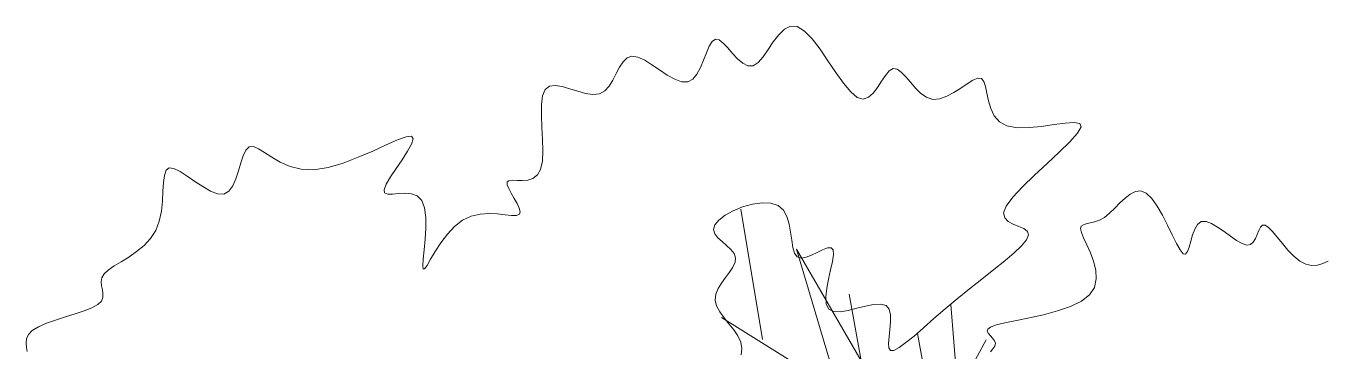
# Model space of a CAD drawing. Extents: x 2080 to 102399, y 2071 to 93424.
# Drawn here: x 86167 to 86264.6, y 84172.5 to 84196.9 of the extents above; entities that cross this region are included whole.
import ezdxf

# ---------------------------------------------------------------- set-up
doc = ezdxf.new("R2010")
doc.units = 0
doc.header["$LTSCALE"] = 20
doc.header["$MEASUREMENT"] = 0
doc.layers.add('casuanut tree', color=100, linetype='Continuous', lineweight=5)

# ---------------------------------------------------------------- blocks, each defined once
blk = doc.blocks.new('tr')
at = {"layer": 'casuanut tree'}
for p, q in [((0.2261, 0.6155), (0.2339, 0.7411)), ((0.3143, 0.5704), (0.2771, 0.692)), ((0.2771, 0.692), (0.2947, 0.4095)), ((0.2849, 0.5527), (0.1928, 0.6449)), ((0.3065, 0.4389), (0.3163, 0.6391)), ((0.3967, 0.5272), (0.4084, 0.6077)), ((0.3673, 0.4958), (0.3712, 0.588)), ((0.2285, 0.3375), (0.4338, 0.5671))]:
    blk.add_line(p, q, dxfattribs=at)
for points in [[(0.2029, 0.6059), (0.2051, 0.6116), (0.2054, 0.6177), (0.204, 0.6241), (0.2014, 0.6307), (0.1982, 0.6374), (0.195, 0.644), (0.1923, 0.6504), (0.1906, 0.6566), (0.1905, 0.6623), (0.1923, 0.6676), (0.1957, 0.6724), (0.2001, 0.6768), (0.205, 0.681), (0.2098, 0.6851), (0.2141, 0.6891), (0.2172, 0.6931), (0.2186, 0.6972), (0.2181, 0.7016), (0.2159, 0.706), (0.2128, 0.7106), (0.2095, 0.7151), (0.2065, 0.7196), (0.2045, 0.724), (0.2042, 0.7282), (0.2063, 0.7322), (0.211, 0.7358), (0.218, 0.7389), (0.2266, 0.7413), (0.2361, 0.7429), (0.2458, 0.7434), (0.255, 0.7426), (0.2631, 0.7405), (0.2693, 0.7367), (0.2732, 0.7312), (0.2751, 0.7245), (0.2756, 0.7169), (0.2752, 0.7091), (0.2745, 0.7014), (0.2741, 0.6945), (0.2744, 0.6888), (0.2761, 0.6848), (0.2795, 0.6829), (0.2842, 0.6826), (0.2898, 0.6834), (0.2956, 0.6847), (0.3012, 0.686), (0.306, 0.6866), (0.3094, 0.686), (0.311, 0.6837), (0.3103, 0.6793), (0.3079, 0.673), (0.3043, 0.6656), (0.3004, 0.6575), (0.2968, 0.6493), (0.294, 0.6416), (0.2929, 0.6348), (0.2941, 0.6296), (0.298, 0.6264), (0.3041, 0.6247), (0.3118, 0.6242), (0.3203, 0.6243), (0.3288, 0.6245), (0.3368, 0.6242), (0.3435, 0.6231), (0.3481, 0.6206), (0.3502, 0.6164), (0.3503, 0.6108), (0.3488, 0.6043), (0.3466, 0.5975), (0.3442, 0.5909), (0.3423, 0.5851), (0.3415, 0.5806), (0.3425, 0.5778), (0.3458, 0.5772), (0.3512, 0.5786), (0.3586, 0.5818), (0.3677, 0.5862), (0.3782, 0.5918), (0.3898, 0.5981), (0.4024, 0.6048), (0.4157, 0.6116), (0.4293, 0.6182), (0.4429, 0.6246), (0.4559, 0.6308), (0.4679, 0.6365), (0.4783, 0.6419), (0.4868, 0.6469), (0.4927, 0.6515), (0.4956, 0.6555), (0.4953, 0.6591), (0.4925, 0.6624), (0.4883, 0.6655), (0.4837, 0.6688), (0.4796, 0.6724), (0.4771, 0.6765), (0.4772, 0.6813), (0.481, 0.6871), (0.489, 0.694), (0.5004, 0.7016), (0.5139, 0.7097), (0.5281, 0.7179), (0.5419, 0.7259), (0.554, 0.7332), (0.563, 0.7396), (0.5677, 0.7446), (0.5672, 0.748), (0.5622, 0.7502), (0.5538, 0.7516), (0.5431, 0.7526), (0.5311, 0.7536), (0.5191, 0.7552), (0.508, 0.7576), (0.499, 0.7615), (0.4929, 0.7669), (0.4893, 0.7737), (0.4876, 0.7811), (0.4872, 0.7888), (0.4874, 0.7962), (0.4876, 0.8027), (0.4872, 0.8078), (0.4855, 0.811), (0.4821, 0.812), (0.4771, 0.8112), (0.471, 0.8092), (0.4641, 0.8065), (0.4568, 0.8039), (0.4494, 0.8019), (0.4423, 0.801), (0.4359, 0.802), (0.4305, 0.8053), (0.426, 0.8102), (0.4221, 0.8163), (0.4186, 0.8227), (0.4155, 0.8289), (0.4124, 0.8342), (0.4091, 0.8379), (0.4055, 0.8392), (0.4015, 0.8379), (0.397, 0.8345), (0.3922, 0.8299), (0.3871, 0.825), (0.3819, 0.8207), (0.3766, 0.8178), (0.3713, 0.8173), (0.3661, 0.8201), (0.3612, 0.8266), (0.3563, 0.8362), (0.3515, 0.8478), (0.3467, 0.8603), (0.3418, 0.8728), (0.3367, 0.8841), (0.3313, 0.8931), (0.3256, 0.8989), (0.3195, 0.9007), (0.3131, 0.8992), (0.3066, 0.8951), (0.3, 0.8896), (0.2935, 0.8836), (0.2873, 0.878), (0.2814, 0.8738), (0.2761, 0.8719), (0.2713, 0.873), (0.2671, 0.8765), (0.2632, 0.8817), (0.2597, 0.8878), (0.2564, 0.8939), (0.2533, 0.8993), (0.2501, 0.9031), (0.2468, 0.9046), (0.2433, 0.9031), (0.2396, 0.8993), (0.2356, 0.8939), (0.2314, 0.8877), (0.227, 0.8815), (0.2222, 0.8761), (0.2172, 0.8722), (0.2119, 0.8708), (0.2063, 0.8722), (0.2004, 0.8761), (0.1944, 0.8816), (0.1884, 0.888), (0.1824, 0.8944), (0.1766, 0.9002), (0.171, 0.9046), (0.1657, 0.9068), (0.1608, 0.9063), (0.1563, 0.9035), (0.1518, 0.8992), (0.1474, 0.894), (0.1429, 0.8887), (0.1382, 0.8839), (0.1331, 0.8803), (0.1274, 0.8787), (0.1212, 0.8794), (0.1146, 0.8821), (0.1078, 0.8858), (0.101, 0.8899), (0.0944, 0.8936), (0.0882, 0.8961), (0.0826, 0.8966), (0.0779, 0.8944), (0.0742, 0.889), (0.0712, 0.8809), (0.0689, 0.871), (0.0668, 0.8599), (0.0648, 0.8486), (0.0625, 0.8379), (0.0599, 0.8285), (0.0565, 0.8212), (0.0523, 0.8167), (0.0474, 0.8145), (0.0423, 0.814), (0.0371, 0.8147), (0.0322, 0.8159), (0.028, 0.8171), (0.0247, 0.8175), (0.0227, 0.8167), (0.0222, 0.8141), (0.0228, 0.8102), (0.0241, 0.8053), (0.0258, 0.7999), (0.0274, 0.7946), (0.0284, 0.7899), (0.0285, 0.7862), (0.0272, 0.784), (0.0243, 0.7836), (0.0197, 0.7847), (0.0139, 0.7867), (0.007, 0.7891), (-0.0008, 0.7912), (-0.0092, 0.7926), (-0.0179, 0.7926), (-0.0268, 0.7908), (-0.0356, 0.7867), (-0.044, 0.781), (-0.0519, 0.7743), (-0.0589, 0.7675), (-0.0649, 0.7613), (-0.0696, 0.7564), (-0.0727, 0.7536), (-0.0741, 0.7536), (-0.0736, 0.7569), (-0.0717, 0.7631), (-0.0688, 0.7714), (-0.0657, 0.781), (-0.0627, 0.7912), (-0.0605, 0.8013), (-0.0596, 0.8104), (-0.0606, 0.8178), (-0.0638, 0.823), (-0.0687, 0.8263), (-0.0746, 0.8283), (-0.0807, 0.8294), (-0.0864, 0.8301), (-0.0908, 0.8311), (-0.0934, 0.8328), (-0.0932, 0.8358), (-0.09, 0.8405), (-0.0844, 0.8464), (-0.0774, 0.853), (-0.07, 0.8599), (-0.0632, 0.8666), (-0.0579, 0.8724), (-0.0552, 0.877), (-0.0561, 0.8798), (-0.0612, 0.8804), (-0.07, 0.8793), (-0.0816, 0.8771), (-0.0954, 0.8743), (-0.1103, 0.8716), (-0.1256, 0.8695), (-0.1405, 0.8686), (-0.1541, 0.8696), (-0.1657, 0.8729), (-0.1755, 0.8778), (-0.1837, 0.8838), (-0.1905, 0.8901), (-0.1962, 0.896), (-0.2011, 0.9009), (-0.2053, 0.904), (-0.2092, 0.9046), (-0.213, 0.9023), (-0.2167, 0.8976), (-0.2205, 0.8915), (-0.2244, 0.8846), (-0.2286, 0.8778), (-0.233, 0.8719), (-0.2378, 0.8678), (-0.243, 0.8663), (-0.2487, 0.8678), (-0.2548, 0.8719), (-0.261, 0.8777), (-0.2672, 0.8843), (-0.2732, 0.8909), (-0.2788, 0.8967), (-0.2838, 0.9008), (-0.288, 0.9023), (-0.2914, 0.9007), (-0.2941, 0.8964), (-0.2965, 0.8899), (-0.2989, 0.8819), (-0.3015, 0.873), (-0.3047, 0.8638), (-0.3087, 0.855), (-0.3139, 0.8471), (-0.3205, 0.8407), (-0.3281, 0.8356), (-0.3364, 0.8315), (-0.3448, 0.8282), (-0.3529, 0.8255), (-0.3603, 0.823), (-0.3666, 0.8205), (-0.3714, 0.8178), (-0.3742, 0.8146), (-0.3757, 0.811), (-0.3762, 0.8073), (-0.3763, 0.8034), (-0.3766, 0.7997), (-0.3775, 0.7963), (-0.3797, 0.7932), (-0.3837, 0.7908), (-0.3899, 0.789), (-0.3978, 0.7878), (-0.4068, 0.7869), (-0.4165, 0.7861), (-0.4263, 0.7853), (-0.4355, 0.7843), (-0.4437, 0.7828), (-0.4502, 0.7806), (-0.4546, 0.7777), (-0.4573, 0.7742), (-0.4587, 0.7702), (-0.4593, 0.7661), (-0.4595, 0.7621)], [(0.7682, 0.5667), (0.7629, 0.5658), (0.7574, 0.5656), (0.752, 0.5664), (0.7467, 0.5688), (0.7419, 0.5731), (0.7374, 0.579), (0.7333, 0.5858), (0.7295, 0.593), (0.7261, 0.6), (0.723, 0.6062), (0.7201, 0.611), (0.7174, 0.6139), (0.715, 0.6144), (0.7127, 0.613), (0.7104, 0.6103), (0.708, 0.607), (0.7055, 0.6035), (0.7027, 0.6007), (0.6996, 0.599), (0.696, 0.5992), (0.692, 0.6016), (0.6875, 0.6057), (0.6828, 0.611), (0.6779, 0.6167), (0.6729, 0.6222), (0.668, 0.6268), (0.6633, 0.6299), (0.6589, 0.6308), (0.6549, 0.629), (0.6512, 0.6253), (0.6479, 0.6203), (0.645, 0.6148), (0.6422, 0.6098), (0.6397, 0.6059), (0.6374, 0.604), (0.6352, 0.6048), (0.6332, 0.609), (0.6311, 0.616), (0.629, 0.6249), (0.6267, 0.6348), (0.6241, 0.6451), (0.6212, 0.6548), (0.6178, 0.663), (0.6139, 0.6691), (0.6093, 0.6723), (0.6043, 0.673), (0.5989, 0.6717), (0.5932, 0.6691), (0.5873, 0.6656), (0.5814, 0.6618), (0.5756, 0.6583), (0.5699, 0.6555), (0.5646, 0.654), (0.5597, 0.6535), (0.5554, 0.6535), (0.5516, 0.6536), (0.5487, 0.6533), (0.5465, 0.6524), (0.5453, 0.6502), (0.5452, 0.6465), (0.5461, 0.641), (0.5476, 0.6339), (0.5492, 0.6258), (0.5504, 0.6171), (0.5505, 0.6084), (0.5491, 0.6001), (0.5456, 0.5927), (0.5395, 0.5868), (0.5305, 0.5826), (0.5191, 0.58), (0.5061, 0.5787), (0.4924, 0.5782), (0.4787, 0.5783), (0.4659, 0.5787), (0.4548, 0.579), (0.4461, 0.5789), (0.4404, 0.5781), (0.4375, 0.5768), (0.4365, 0.5749), (0.4371, 0.5726), (0.4385, 0.57), (0.4401, 0.5674), (0.4413, 0.5646), (0.4416, 0.562), (0.4404, 0.5596), (0.4381, 0.5573), (0.4351, 0.5551)]]:
    blk.add_lwpolyline(points, dxfattribs=at)

msp = doc.modelspace()

# ---------------------------------------------------------------- block references
at = {"layer": 'casuanut tree', "linetype": 'Continuous', "xscale": 78.74470103140477, "yscale": 78.74470103140477, "zscale": 78.74470103140477, "rotation": 13.01607038379083}
msp.add_blockref('tr', (86215.83, 84122.089), dxfattribs=at)

doc.saveas('drawing.dxf')
